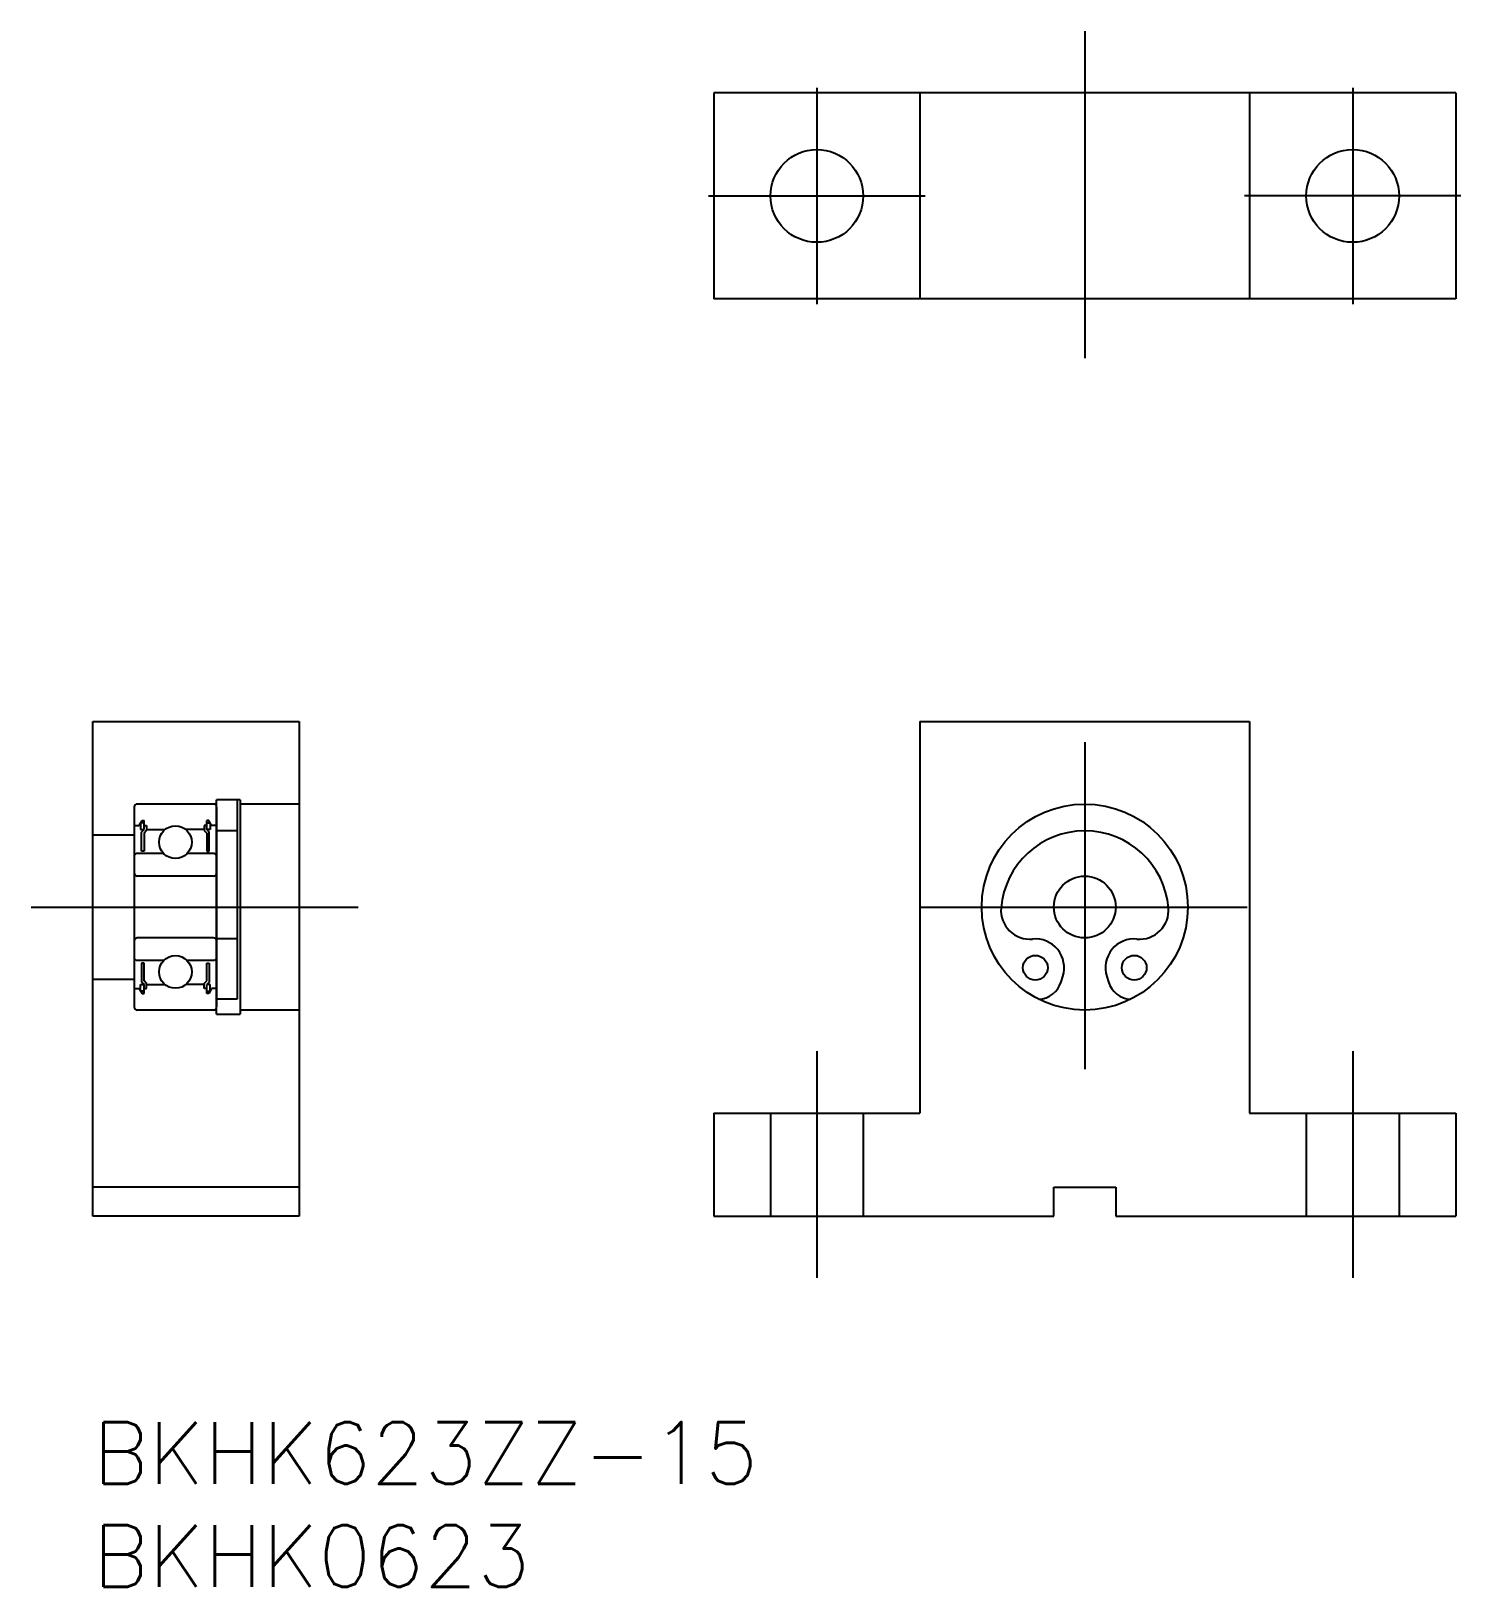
# Model space of a CAD drawing. Extents: x -3 to 66.4, y -8 to 67.5.
import ezdxf

# ---------------------------------------------------------------- set-up
doc = ezdxf.new("R2010")
doc.units = 0
doc.header["$LTSCALE"] = 0.5
doc.linetypes.add('CENTER', pattern=[50.8, 31.75, -6.35, 6.35, -6.35])
doc.linetypes.add('DASHED', pattern=[19.05, 12.7, -6.35])
for name, color, linetype in [('MSM_CENTER', 1, 'CENTER'), ('MSM_CONTINUOUS', 7, 'CONTINUOUS'), ('MSM_DASHED', 4, 'DASHED'), ('MSM_PART_NUMBER', 7, 'CONTINUOUS')]:
    doc.layers.add(name, color=color, linetype=linetype)
doc.styles.get("Standard").update_dxf_attribs({"font": 'txt.shx', "height": 3, "bigfont": 'bigfont.shx'})

# ---------------------------------------------------------------- blocks, each defined once
blk = doc.blocks.new('*U4')
at = {"layer": 'MSM_PART_NUMBER'}
blk.add_text('BKHK623ZZ-15', height=3, dxfattribs=at).set_placement((0, -3))
blk = doc.blocks.new('*U5')
at = {"layer": 'MSM_PART_NUMBER'}
blk.add_text('BKHK0623', height=3, dxfattribs=at).set_placement((0, -8))

msp = doc.modelspace()

# ---------------------------------------------------------------- linework, layer by layer
at = {"layer": 'MSM_CENTER'}
for p, q in [((48.126, 67.519), (48.126, 51.519)), ((35.126, 64.769), (35.126, 54.269)), ((61.126, 64.769), (61.126, 54.269)), ((29.876, 59.519), (40.376, 59.519)), ((66.376, 59.519), (55.876, 59.519)), ((48.126, 33), (48.126, 17)), ((-3, 25), (13, 25)), ((40.126, 25), (56.126, 25)), ((35.126, 18), (35.126, 7)), ((61.126, 18), (61.126, 7))]:
    msp.add_line(p, q, dxfattribs=at)
at = {"layer": 'MSM_CONTINUOUS'}
for p, q in [((66.126, 64.519), (30.126, 64.519)), ((30.126, 64.519), (30.126, 54.519)), ((40.126, 64.519), (40.126, 54.519)), ((56.126, 64.519), (56.126, 54.519)), ((66.126, 64.519), (66.126, 54.519)), ((66.126, 54.519), (30.126, 54.519)), ((0, 10), (0, 34)), ((0, 34), (10, 34)), ((10, 34), (10, 10)), ((40.126, 34), (40.126, 15)), ((40.126, 34), (56.126, 34)), ((56.126, 34), (56.126, 15)), ((2, 29.85), (2, 20.15)), ((6, 30), (2.15, 30)), ((6, 19.8), (6, 30.2)), ((7.15, 30.2), (6, 30.2)), ((6, 29.85), (6, 20.15)), ((7, 30.2, -0.5), (7, 20.524, -0.5)), ((7.15, 30.2, -0.5), (7.15, 19.8, -0.5)), ((10, 30), (7.15, 30)), ((2, 28.99), (2.03, 28.96)), ((2.03, 28.96), (2.241, 28.96)), ((2.241, 28.96), (2.381, 29.201)), ((2.311, 29.081), (2.311, 28.76)), ((2.483, 29.081), (2.311, 29.081)), ((2.311, 28.76), (2.483, 28.76)), ((2.362, 28.639), (2.483, 28.76)), ((2.381, 29.201), (2.483, 29.201)), ((2.483, 28.76), (2.483, 29.201)), ((2.483, 28.96), (2.603, 28.96)), ((2.603, 28.71), (2.483, 28.589)), ((2.603, 28.96), (2.603, 28.71)), ((2.603, 28.79), (2.633, 28.76)), ((2.633, 28.76), (3.492, 28.76)), ((5.367, 28.76), (4.508, 28.76)), ((5.397, 28.79), (5.367, 28.76)), ((5.397, 28.96), (5.397, 28.71)), ((5.518, 28.96), (5.397, 28.96)), ((5.397, 28.71), (5.518, 28.589)), ((5.619, 29.201), (5.518, 29.201)), ((5.518, 28.76), (5.518, 29.201)), ((5.518, 29.081), (5.689, 29.081)), ((5.638, 28.639), (5.518, 28.76)), ((5.689, 28.76), (5.518, 28.76)), ((5.759, 28.96), (5.619, 29.201)), ((5.689, 29.081), (5.689, 28.76)), ((5.97, 28.96), (5.759, 28.96)), ((6, 28.99), (5.97, 28.96)), ((7, 28.7), (6, 28.7)), ((0, 28.5), (2, 28.5)), ((2.362, 27.716), (2.362, 28.639)), ((2.483, 28.589), (2.483, 27.716)), ((5.518, 28.589), (5.518, 27.716)), ((5.638, 27.716), (5.638, 28.639)), ((2.1, 27.6), (2, 27.5)), ((3.428, 27.6), (2.1, 27.6)), ((2.483, 27.716), (2.362, 27.716)), ((5.9, 27.6), (4.572, 27.6)), ((5.518, 27.716), (5.638, 27.716)), ((6, 27.5), (5.9, 27.6)), ((5.85, 26.5), (2.15, 26.5)), ((5.85, 23.5), (2.15, 23.5)), ((7, 23.454), (6, 23.454)), ((2.1, 22.4), (2, 22.5)), ((3.428, 22.4), (2.1, 22.4)), ((2.362, 22.284), (2.362, 21.361)), ((2.483, 22.284), (2.362, 22.284)), ((2.483, 21.411), (2.483, 22.284)), ((5.9, 22.4), (4.572, 22.4)), ((5.518, 22.284), (5.638, 22.284)), ((5.518, 21.411), (5.518, 22.284)), ((5.638, 22.284), (5.638, 21.361)), ((6, 22.5), (5.9, 22.4)), ((10, 22), (10, 22)), ((0, 21.5), (2, 21.5)), ((2.311, 20.919), (2.311, 21.24)), ((2.311, 21.24), (2.483, 21.24)), ((2.362, 21.361), (2.483, 21.24)), ((2.603, 21.29), (2.483, 21.411)), ((2.483, 20.799), (2.483, 21.24)), ((2.603, 21.04), (2.603, 21.29)), ((2.603, 21.21), (2.633, 21.24)), ((2.633, 21.24), (3.492, 21.24)), ((5.367, 21.24), (4.508, 21.24)), ((5.397, 21.21), (5.367, 21.24)), ((5.397, 21.29), (5.518, 21.411)), ((5.397, 21.04), (5.397, 21.29)), ((5.638, 21.361), (5.518, 21.24)), ((5.689, 21.24), (5.518, 21.24)), ((5.518, 20.799), (5.518, 21.24)), ((5.689, 20.919), (5.689, 21.24)), ((46.975, 21.362), (47.06, 21.632)), ((49.191, 21.632), (49.276, 21.362)), ((2, 21.01), (2.03, 21.04)), ((2.03, 21.04), (2.241, 21.04)), ((2.241, 21.04), (2.381, 20.799)), ((2.483, 20.919), (2.311, 20.919)), ((2.381, 20.799), (2.483, 20.799)), ((2.483, 21.04), (2.603, 21.04)), ((5.518, 21.04), (5.397, 21.04)), ((5.518, 20.919), (5.689, 20.919)), ((5.619, 20.799), (5.518, 20.799)), ((5.759, 21.04), (5.619, 20.799)), ((5.97, 21.04), (5.759, 21.04)), ((6, 21.01), (5.97, 21.04)), ((7, 20.524), (6, 20.524)), ((6, 20), (2.15, 20)), ((6, 19.8), (7.15, 19.8)), ((10, 20), (7.15, 20)), ((30.126, 15), (40.126, 15)), ((30.126, 15), (30.126, 10)), ((56.126, 15), (66.126, 15)), ((66.126, 15), (66.126, 10)), ((10, 11.4), (0, 11.4)), ((46.626, 10), (46.626, 11.4)), ((46.626, 11.4), (49.626, 11.4)), ((49.626, 11.4), (49.626, 10)), ((10, 10), (0, 10)), ((30.126, 10), (46.626, 10)), ((49.626, 10), (66.126, 10))]:
    msp.add_line(p, q, dxfattribs=at)
for centre, radius in [((35.126, 59.519), 2.25), ((61.126, 59.519), 2.25), ((48.126, 25), 5), ((4, 28.15), 0.794), ((48.126, 25), 1.5), ((4, 21.85), 0.794), ((45.726, 22.054), 0.6), ((50.526, 22.054), 0.6)]:
    msp.add_circle(centre, radius, dxfattribs=at)
for centre, radius, start, end in [((2.15, 29.85), 0.15, 90, 179.99998), ((5.85, 29.85), 0.15, 359.99999, 90), ((48.126, 24.625), 4.075, 4.6343, 175.3657), ((2.15, 26.65), 0.15, 179.99998, 270), ((5.85, 26.65), 0.15, 270, 359.99999), ((45.459, 24.841), 1.4, 175.3657, 275.45655), ((50.792, 24.841), 1.4, 264.54345, 4.6343), ((2.15, 23.35), 0.15, 90, 179.99999), ((5.85, 23.35), 0.15, 360, 90), ((45.726, 22.054), 1.4, 342.45156, 95.45656), ((50.526, 22.054), 1.4, 84.54345, 197.54844), ((45.831, 21.724), 1.2, 273.04147, 342.45156), ((50.42, 21.724), 1.2, 197.54844, 266.95853), ((2.15, 20.15), 0.15, 179.99999, 270), ((5.85, 20.15), 0.15, 270, 360)]:
    msp.add_arc(centre, radius, start, end, dxfattribs=at)
at = {"layer": 'MSM_DASHED'}
for p, q in [((32.876, 15), (32.876, 10)), ((37.376, 15), (37.376, 10)), ((58.876, 15), (58.876, 10)), ((63.376, 15), (63.376, 10))]:
    msp.add_line(p, q, dxfattribs=at)

# ---------------------------------------------------------------- block references
at = {"layer": 'MSM_CONTINUOUS'}
for name in ['*U4', '*U5']:
    msp.add_blockref(name, (0, 0), dxfattribs=at)

doc.saveas('drawing.dxf')
